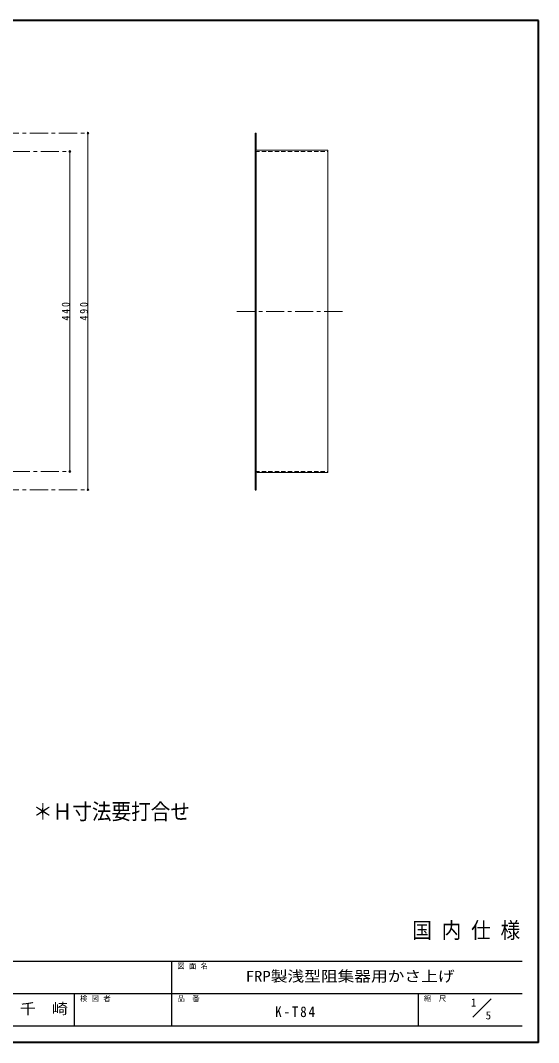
# Model space of a CAD drawing. Units: millimetres, scale not verified. Extents: x -1061 to 964, y -679 to 726.
# Drawn here: x 251 to 964, y -679 to 726 of the extents above; entities that cross this region are included whole.
import ezdxf
from ezdxf.enums import TextEntityAlignment as Align

# ---------------------------------------------------------------- set-up
doc = ezdxf.new("R2010")
doc.units = ezdxf.units.MM
doc.header["$LTSCALE"] = 5
doc.header["$PDMODE"] = 32
doc.header["$PDSIZE"] = 2.5
doc.linetypes.add('CHAIN1', pattern=[8, 5, -1, 1, -1])
doc.linetypes.add('DASHED1', pattern=[1.8, 1.2, -0.6])
doc.layers.add('0-0', color=7, linetype='Continuous', lineweight=18)
doc.styles.add('ＭＳ ゴシック', font='')
doc.styles.get('ＭＳ ゴシック').set_extended_font_data('MS Gothic')

msp = doc.modelspace()

# ---------------------------------------------------------------- linework, layer by layer
at = {"layer": '0-0', "color": 1, "lineweight": 40}
for p, q in [((963.599, 725.957), (-1061.401, 725.957)), ((963.599, -679.043), (963.599, 725.957)), ((963.599, -679.043), (-1061.401, -679.043))]:
    msp.add_line(p, q, dxfattribs=at)
at = {"layer": '0-0', "color": 4, "linetype": 'CHAIN1', "lineweight": 9}
for p, q in [((103.599, 570.957), (343.599, 570.957)), ((78.599, 545.957), (318.599, 545.957)), ((548.599, 325.957), (698.599, 325.957)), ((78.599, 105.957), (318.599, 105.957)), ((103.599, 80.957), (343.599, 80.957))]:
    msp.add_line(p, q, dxfattribs=at)
at = {"layer": '0-0', "color": 4, "lineweight": 9}
for p, q in [((343.599, 80.957), (343.599, 570.957)), ((318.599, 545.957), (318.599, 105.957))]:
    msp.add_line(p, q, dxfattribs=at)
at = {"layer": '0-0', "color": 5, "lineweight": 25}
for q in [(575.099, 570.957), (573.599, 80.957)]:
    msp.add_line((573.599, 570.957), q, dxfattribs=at)
at = {"layer": '0-0', "color": 4, "linetype": 'DASHED1', "lineweight": 9}
for p, q in [((573.599, 545.957), (673.599, 545.957)), ((573.599, 105.957), (673.599, 105.957))]:
    msp.add_line(p, q, dxfattribs=at)
at = {"layer": '0-0'}
for p, q in [((576.599, 547.457), (673.599, 547.457)), ((673.599, 547.457), (673.599, 104.457)), ((576.599, 104.457), (673.599, 104.457)), ((872.988, -644.297), (898.242, -619.043))]:
    msp.add_line(p, q, dxfattribs=at)
at = {"layer": '0-0', "color": 6, "lineweight": 25}
for p, q in [((-1038.901, -567.258), (941.099, -567.258)), ((458.957, -656.543), (458.957, -567.258)), ((941.099, -611.9), (-76.758, -611.9)), ((325.028, -656.543), (325.028, -611.9)), ((798.242, -656.543), (798.242, -611.9)), ((941.099, -656.543), (-1038.901, -656.543))]:
    msp.add_line(p, q, dxfattribs=at)
at = {"layer": '0-0', "color": 5, "lineweight": 25}
msp.add_lwpolyline([(573.599, 80.957), (575.099, 80.957), (575.099, 570.957)], dxfattribs=at)
at = {"layer": '0-0'}
for centre, start, end in [((576.599, 548.957), 180, 270), ((576.599, 102.957), 90, 180)]:
    msp.add_arc(centre, 1.5, start, end, dxfattribs=at)
at = {"layer": '0-0', "color": 4}
for p in [(343.599, 570.957), (318.599, 545.957), (318.599, 105.957), (343.599, 80.957)]:
    msp.add_point(p, dxfattribs=at)

# ---------------------------------------------------------------- texts
at = {"layer": '0-0', "style": 'ＭＳ ゴシック'}
for s, height, width, p in [('＊Ｈ寸法要打合せ', 21.99, 0.9, (267.927, -379.043)), ('国 内 仕 様', 21.99, 0.9, (789.849, -542.258)), ('FRP製浅型阻集器用かさ上げ', 14.66, 1.15, (560.653, -599.579)), ('千\u3000崎', 14.66, 1.1, (250.028, -644.222))]:
    msp.add_text(s, height=height, dxfattribs=dict(at, width=width)).set_placement(p, align=Align.BOTTOM_LEFT)
for s, height, p in [('図 面 名', 7.331, (466.457, -579.758)), ('検 図 者', 7.331, (332.528, -624.4)), ('品\u3000番', 7.331, (466.457, -624.4)), ('縮\u3000尺', 7.331, (805.742, -624.4)), ('1', 11, (870.449, -632.805)), ('5', 11, (890.809, -650.495))]:
    msp.add_text(s, height=height, dxfattribs=at).set_placement(p, align=Align.BOTTOM_LEFT)
at = {"layer": '0-0', "char_height": 11, "attachment_point": 7, "rotation": 90, "style": 'ＭＳ ゴシック'}
for s, insert in [('\\T1.38;\\W0.9;440', (318.599, 313.457)), ('\\T1.38;\\W0.9;490', (343.599, 313.457))]:
    msp.add_mtext(s, dxfattribs=dict(at, insert=insert))
at = {"layer": '0-0', "insert": (601.099, -644.222), "char_height": 14.66, "attachment_point": 7, "style": 'ＭＳ ゴシック'}
msp.add_mtext('\\T1.28;\\W0.9;K-T84', dxfattribs=at)

doc.saveas('drawing.dxf')
